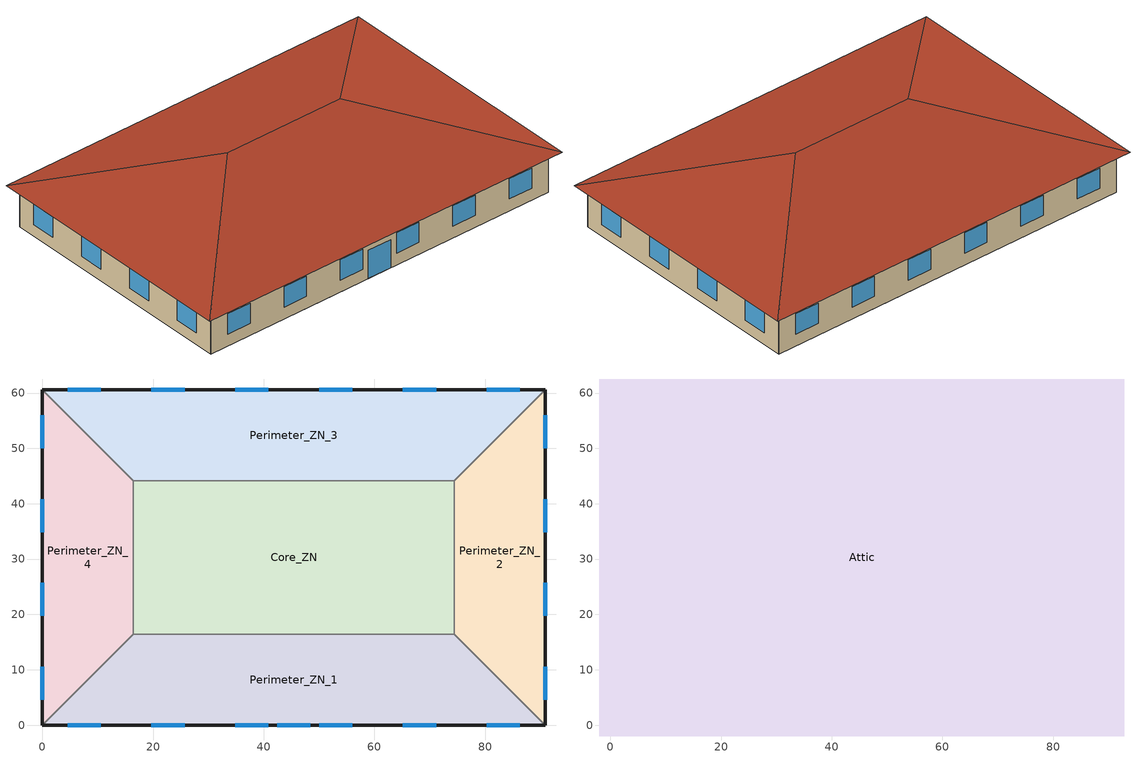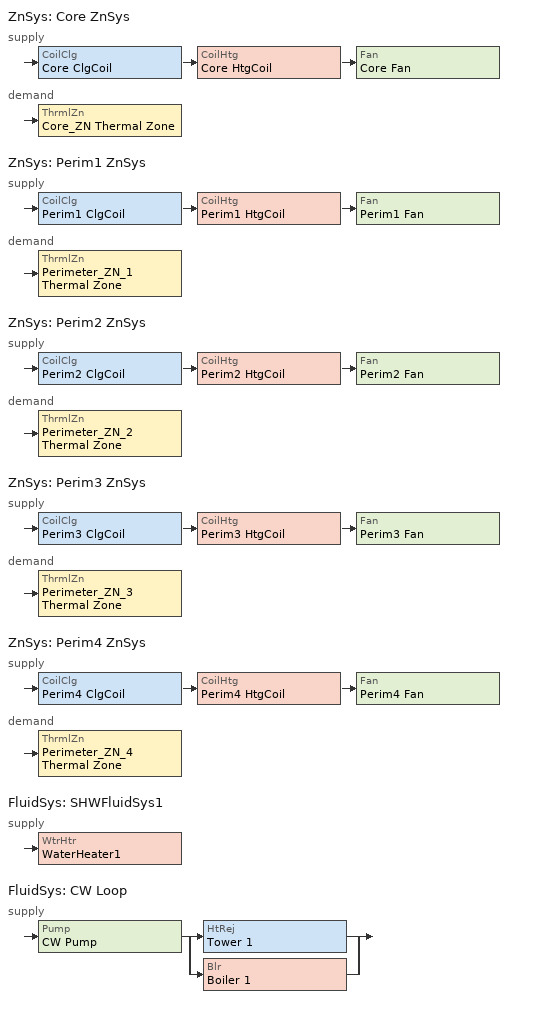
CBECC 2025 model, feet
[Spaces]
Perimeter_ZN_1
 floor ground (Base_CZ12-SlabOnOrBelowGradeF073): 74.44,16.4 90.85,0 0,0 16.4,16.4 z0
 wall outside (Base_CZ12-NonresMetalFrameWallU062): 0,0 90.85,0 z0:10.01
 wall to Perimeter_ZN_2 (NACM_Interior Wall): 90.85,0 74.44,16.4 z0:10.01
 wall to Core_ZN (NACM_Interior Wall): 74.44,16.4 16.4,16.4 z0:10.01
 wall to Perimeter_ZN_4 (NACM_Interior Wall): 16.4,16.4 0,0 z0:10.01
 window (Base_AllCZ_FixedWindowU36): 4.56,0 10.56,0 / 65.12,0 71.13,0 / 50,0 56,0 / 80.28,0 86.29,0 / 19.72,0 25.72,0 / 34.84,0 40.85,0 z2.95:7.95; 42.42,0 48.43,0 z0:7
Perimeter_ZN_2
 floor ground (Base_CZ12-SlabOnOrBelowGradeF073): 90.85,60.56 90.85,0 74.44,16.4 74.44,44.16 z0
 wall outside (Base_CZ12-NonresMetalFrameWallU062): 90.85,0 90.85,60.56 z0:10.01
 wall to Perimeter_ZN_3 (NACM_Interior Wall): 90.85,60.56 74.44,44.16 z0:10.01
 wall to Core_ZN (NACM_Interior Wall): 74.44,44.16 74.44,16.4 z0:10.01
 window (Base_AllCZ_FixedWindowU36): 90.85,34.84 90.85,40.85 / 90.85,50 90.85,56 / 90.85,19.72 90.85,25.72 / 90.85,4.56 90.85,10.56 z2.95:7.95
Core_ZN
 floor ground (Base_CZ12-SlabOnOrBelowGradeF073): 74.44,44.16 74.44,16.4 16.4,16.4 16.4,44.16 z0
 wall to Perimeter_ZN_3 (NACM_Interior Wall): 74.44,44.16 16.4,44.16 z0:10.01
 wall to Perimeter_ZN_4 (NACM_Interior Wall): 16.4,44.16 16.4,16.4 z0:10.01
Perimeter_ZN_3
 floor ground (Base_CZ12-SlabOnOrBelowGradeF073): 90.85,60.56 74.44,44.16 16.4,44.16 0,60.56 z0
 wall outside (Base_CZ12-NonresMetalFrameWallU062): 90.85,60.56 0,60.56 z0:10.01
 wall to Perimeter_ZN_4 (NACM_Interior Wall): 0,60.56 16.4,44.16 z0:10.01
 window (Base_AllCZ_FixedWindowU36): 25.72,60.56 19.72,60.56 / 71.13,60.56 65.12,60.56 / 86.29,60.56 80.28,60.56 / 10.56,60.56 4.56,60.56 / 56,60.56 50,60.56 / 40.85,60.56 34.84,60.56 z2.95:7.95
Perimeter_ZN_4
 floor ground (Base_CZ12-SlabOnOrBelowGradeF073): 0,60.56 16.4,44.16 16.4,16.4 0,0 z0
 wall outside (Base_CZ12-NonresMetalFrameWallU062): 0,60.56 0,0 z0:10.01
 window (Base_AllCZ_FixedWindowU36): 0,56 0,50 / 0,40.85 0,34.84 / 0,10.56 0,4.56 / 0,25.72 0,19.72 z2.95:7.95
Attic
 floor outside (Base_CZ12-NonresOtherFloorU071): 92.81,62.53 90.85,60.56 0,60.56 -1.97,62.53 z10.01; 92.81,62.53 92.81,-1.97 90.85,0 90.85,60.56 z10.01; -1.97,62.53 0,60.56 0,0 -1.97,-1.97 z10.01; 90.85,0 92.81,-1.97 -1.97,-1.97 0,0 z10.01
 floor to Core_ZN (NACM_Drop Ceiling): 74.44,44.16 74.44,16.4 16.4,16.4 16.4,44.16 z10.01
 floor to Perimeter_ZN_2 (NACM_Drop Ceiling): 90.85,60.56 90.85,0 74.44,16.4 74.44,44.16 z10.01
 floor to Perimeter_ZN_4 (NACM_Drop Ceiling): 0,60.56 16.4,44.16 16.4,16.4 0,0 z10.01
 floor to Perimeter_ZN_1 (NACM_Drop Ceiling): 74.44,16.4 90.85,0 0,0 16.4,16.4 z10.01
 floor to Perimeter_ZN_3 (NACM_Drop Ceiling): 90.85,60.56 74.44,44.16 16.4,44.16 0,60.56 z10.01
 roof outside (Base_CZ12-SteepNonresWoodFramingAndOtherRoofU039): 60.56,30.28,20.77 92.81,62.53,10.01 -1.97,62.53,10.01 30.28,30.28,20.77; 30.28,30.28,20.77 -1.97,62.53,10.01 -1.97,-1.97,10.01; 60.56,30.28,20.77 92.81,-1.97,10.01 92.81,62.53,10.01; 30.28,30.28,20.77 -1.97,-1.97,10.01 92.81,-1.97,10.01 60.56,30.28,20.77
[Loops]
ZnSys 'Core ZnSys'
 supply: CoilClg 'Core ClgCoil' > CoilHtg 'Core HtgCoil' > Fan 'Core Fan'
 demand: ThrmlZn 'Core_ZN Thermal Zone'
ZnSys 'Perim1 ZnSys'
 supply: CoilClg 'Perim1 ClgCoil' > CoilHtg 'Perim1 HtgCoil' > Fan 'Perim1 Fan'
 demand: ThrmlZn 'Perimeter_ZN_1 Thermal Zone'
ZnSys 'Perim2 ZnSys'
 supply: CoilClg 'Perim2 ClgCoil' > CoilHtg 'Perim2 HtgCoil' > Fan 'Perim2 Fan'
 demand: ThrmlZn 'Perimeter_ZN_2 Thermal Zone'
ZnSys 'Perim3 ZnSys'
 supply: CoilClg 'Perim3 ClgCoil' > CoilHtg 'Perim3 HtgCoil' > Fan 'Perim3 Fan'
 demand: ThrmlZn 'Perimeter_ZN_3 Thermal Zone'
ZnSys 'Perim4 ZnSys'
 supply: CoilClg 'Perim4 ClgCoil' > CoilHtg 'Perim4 HtgCoil' > Fan 'Perim4 Fan'
 demand: ThrmlZn 'Perimeter_ZN_4 Thermal Zone'
FluidSys 'SHWFluidSys1'
 supply: WtrHtr 'WaterHeater1'
FluidSys 'CW Loop'
 supply: Pump 'CW Pump' > split
  | HtRej 'Tower 1'
  | Blr 'Boiler 1'
[Proj]
OffSml-WSHP: ZipCode=95814; AutoHardSizeAirFlowPerTon=350; AirBarrier=Air barrier - not verified
[Bldg]
Small Office: FuncClassMthd=AreaCategoryMethod; TotStoryCnt=1; AboveGrdStoryCnt=1
[ConsAssm]
Base_CZ12-NonresMetalFrameWallU062: CompatibleSurfType=ExteriorWall; MatRef[1]=Stucco - 7/8 in.; MatRef[2]=Compliance Insulation R13.99; MatRef[3]=Air - Metal Wall Framing - 16 or 24 in. OC; MatRef[4]=Gypsum Board - 1/2 in.
Base_CZ12-SlabOnOrBelowGradeF073: CompatibleSurfType=UndergroundFloor; MatRef[1]=Concrete - 140 lb/ft3 - 6 in.; SlabType=UnheatedSlabOnGrade
Base_CZ12-SteepNonresWoodFramingAndOtherRoofU039: CompatibleSurfType=Roof; MatRef[1]=Metal Standing Seam - 1/16 in.; MatRef[2]=Compliance Insulation R24.86; CRRCInitialRefl=0.2; CRRCAgedRefl=0.2; CRRCInitialEmit=0.85; CRRCAgedEmit=0.85; CRRCProdID=XXXX-XXXX
Base_CZ12-NonresOtherFloorU071: CompatibleSurfType=ExteriorFloor; MatRef[1]=Compliance Insulation R9.83; MatRef[2]=Plywood - 5/8 in.; MatRef[3]=Carpet - 3/4 in.
NACM_Interior Wall: CompatibleSurfType=InteriorWall; MatRef[1]=NACM_Gypsum Board 5/8in; MatRef[2]=NACM_Gypsum Board 5/8in
NACM_Drop Ceiling: CompatibleSurfType=InteriorFloor; MatRef[1]=NACM_Acoustic Tile 3/4in
[Mat]
Name | CodeCat | CodeItem
Stucco - 7/8 in. | Plastering Materials | Stucco - 7/8 in.
Compliance Insulation R13.99 | Insulation Board | Compliance Insulation R13.99
Air - Metal Wall Framing - 16 or 24 in. OC | Air | Air - Metal Wall Framing - 16 or 24 in. OC
Gypsum Board - 1/2 in. | Bldg Board and Siding | Gypsum Board - 1/2 in.
Concrete - 140 lb/ft3 - 6 in. | Concrete | Concrete - 140 lb/ft3 - 6 in.
Metal Standing Seam - 1/16 in. | Roofing | Metal Standing Seam - 1/16 in.
Compliance Insulation R24.86 | Insulation Board | Compliance Insulation R24.86
Compliance Insulation R9.83 | Insulation Board | Compliance Insulation R9.83
Plywood - 5/8 in. | Bldg Board and Siding | Plywood - 5/8 in.
Carpet - 3/4 in. | Finish Materials | Carpet - 3/4 in.
NACM_Gypsum Board 5/8in | Bldg Board and Siding | Gypsum Board - 5/8 in.
NACM_Acoustic Tile 3/4in | Finish Materials | Acoustic Tile - 3/4 in.
[FenCons]
Base_AllCZ_FixedWindowU36: FenType=VerticalFenestration; FenProdType=FixedWindow; AssmContext=Manufactured; CertificationMthd=NFRCRated; SHGC=0.25; UFactor=0.36; VT=0.42
[Story]
Building Story 1
[Spc] Story=Building Story 1
Name | ThrmlZnRef | Vol | SpcFuncDefaultsRef | SpcFunc | PriSide100PctControlled | SecSide100PctControlled | SHWFluidSegRef | CommRfrgEPD | CondgType
Perimeter_ZN_1 | Perimeter_ZN_1 Thermal Zone | 12219.7 | Office Defaults | Office Area (>250 square feet) | 1 | 1 | SHWSupply1
Perimeter_ZN_2 | Perimeter_ZN_2 Thermal Zone | 7248.87 | Office Defaults | Office Area (>250 square feet) | 1 | 1 | SHWSupply1
Perimeter_ZN_3 | Perimeter_ZN_3 Thermal Zone | 12219.7 | Office Defaults | Office Area (>250 square feet) | 1 | 1 | SHWSupply1
Perimeter_ZN_4 | Perimeter_ZN_4 Thermal Zone | 7248.87 | Office Defaults | Office Area (>250 square feet) | 1 | 1 | SHWSupply1
Core_ZN | Core_ZN Thermal Zone | 16119.6 | Office Defaults | Office Area (>250 square feet) |  |  | SHWSupply1 | 0
Attic | Attic Thermal Zone | 28195.7 |  | Unoccupied-Exclude from Gross Floor Area |  |  |  |  | IndirectlyConditioned
[ThrmlZn]
Name | Type | PriAirCondgSysRef[1] | ClgTstatSchRef | HtgTstatSchRef
Core_ZN Thermal Zone | Conditioned | Core ZnSys | Office ClgSetPt | Office HtgSetPt
Perimeter_ZN_1 Thermal Zone | Conditioned | Perim1 ZnSys | Office ClgSetPt | Office HtgSetPt
Perimeter_ZN_2 Thermal Zone | Conditioned | Perim2 ZnSys | Office ClgSetPt | Office HtgSetPt
Perimeter_ZN_3 Thermal Zone | Conditioned | Perim3 ZnSys | Office ClgSetPt | Office HtgSetPt
Perimeter_ZN_4 Thermal Zone | Conditioned | Perim4 ZnSys | Office ClgSetPt | Office HtgSetPt
Attic Thermal Zone | Unconditioned
[ZnSys] Type=WSHP
Name | AirFlowPerSqFt
Core ZnSys | 0.75
Perim1 ZnSys; Perim2 ZnSys; Perim3 ZnSys; Perim4 ZnSys
[CoilClg] Type=DirectExpansion; FluidSegInRef=CW Supply; FluidSegOutRef=CW Return; CndsrType=WaterSource
Name | Sys | DXEER
Core ClgCoil | Core ZnSys
Perim1 ClgCoil | Perim1 ZnSys
Perim2 ClgCoil | Perim2 ZnSys
Perim3 ClgCoil | Perim3 ZnSys | 13
Perim4 ClgCoil | Perim4 ZnSys
[CoilHtg] Type=HeatPump; FluidSegInRef=CW Supply; FluidSegOutRef=CW Return; CndsrType=WaterSource
Name | Sys
Core HtgCoil | Core ZnSys
Perim1 HtgCoil | Perim1 ZnSys
Perim2 HtgCoil | Perim2 ZnSys
Perim3 HtgCoil | Perim3 ZnSys
Perim4 HtgCoil | Perim4 ZnSys
[Fan] CtrlMthd=ConstantVolume; ModelingMthd=StaticPressure; TotStaticPress=1.5
Name | Sys
Core Fan | Core ZnSys
Perim1 Fan | Perim1 ZnSys
Perim2 Fan | Perim2 ZnSys
Perim3 Fan | Perim3 ZnSys
Perim4 Fan | Perim4 ZnSys
[FluidSys]
Name | Type | CtrlType | TempCtrl
SHWFluidSys1 | ServiceHotWater
CW Loop | CondenserWater | DDC | FixedDualSetpoint
[WtrHtr]
WaterHeater1: Sys=SHWFluidSys1; FluidSegOutRef=SHWSupply1; FluidSegMakeupRef=SHWMakeup1; StorCap=14; EF=0.643; ThrmlEff=0.78; CapRtd=6655
[FluidSeg]
Name | Sys | Type | Src
SHWSupply1 | SHWFluidSys1 | PrimarySupply
SHWMakeup1 | SHWFluidSys1 | MakeupFluid | MunicipalWater
CW Supply | CW Loop | PrimarySupply
CW Return | CW Loop | PrimaryReturn
[SpcFuncDefaults]
Office Defaults: SpcFunc=Office Area (>250 square feet); OccSchRef=Office Occupancy; IntLtgRegSchRef=Office Lights; RecptSchRef=Office Receptacle; ProcElecSchRef=Office Receptacle; CommRfrgEqpSchRef=Office Receptacle; ElevSchRef=Office Elevator; ProcGasSchRef=Office Receptacle; HotWtrHtgSchRef=Office ServiceHotWater
[HtRej]
Tower 1: Sys=CW Loop; FluidSegInRef=CW Return; FluidSegOutRef=CW Supply
[Blr]
Boiler 1: Sys=CW Loop; Type=HotWater; FuelSrc=Gas; FluidSegInRef=CW Return; FluidSegOutRef=CW Supply
[Pump]
CW Pump: Sys=CW Loop; OperCtrl=OnDemand; SpdCtrl=VariableSpeed
[Sch]
Name | Type | EndMonth[1] | EndDay[1] | SchWeekRef[1]
Office Occupancy | Fraction | 12 | 31 | OfficeOccupancyWk
Office Receptacle | Fraction | 12 | 31 | OfficeReceptacleWk
Office ServiceHotWater | Fraction | 12 | 31 | OfficeServiceHotWaterWk
Office Elevator | Fraction |  |  | OfficeElevatorWk
Office Lights | Fraction | 12 | 31 | OfficeLightsWk
Office ClgSetPt | Temperature | 12 | 31 | OfficeClgSetPtWk
Office HtgSetPt | Temperature | 12 | 31 | OfficeHtgSetPtWk
[SchWeek]
Name | Type | SchDaySunRef | SchDayMonRef | SchDayTueRef | SchDayWedRef | SchDayThuRef | SchDayFriRef | SchDaySatRef | SchDayHolRef | SchDayClgDDRef | SchDayHtgDDRef | SchDayWDRef
OfficeOccupancyWk | Fraction | OfficeOccupancySun | OfficeOccupancyWD | OfficeOccupancyWD | OfficeOccupancyWD | OfficeOccupancyWD | OfficeOccupancyWD | OfficeOccupancySat | OfficeOccupancySun | OnDay | OffDay
OfficeReceptacleWk | Fraction | OfficeReceptacleSun | OfficeReceptacleWD | OfficeReceptacleWD | OfficeReceptacleWD | OfficeReceptacleWD | OfficeReceptacleWD | OfficeReceptacleSat | OfficeReceptacleSun | OnDay | OffDay
OfficeServiceHotWaterWk | Fraction | OfficeServiceHotWaterSun | OfficeServiceHotWaterWD | OfficeServiceHotWaterWD | OfficeServiceHotWaterWD | OfficeServiceHotWaterWD | OfficeServiceHotWaterWD | OfficeServiceHotWaterSat | OfficeServiceHotWaterSun | OnDay | OffDay
OfficeElevatorWk | Fraction | OfficeElevatorSun |  |  |  |  |  | OfficeElevatorSat |  |  |  | OfficeElevatorWD
OfficeLightsWk | Fraction | OfficeLightsSun | OfficeLightsWD | OfficeLightsWD | OfficeLightsWD | OfficeLightsWD | OfficeLightsWD | OfficeLightsSat | OfficeLightsSun | OnDay | OffDay
OfficeClgSetPtWk | Temperature | OfficeClgSetPtSun | OfficeClgSetPtWD | OfficeClgSetPtWD | OfficeClgSetPtWD | OfficeClgSetPtWD | OfficeClgSetPtWD | OfficeClgSetPtSat | OfficeClgSetPtSun | OfficeClgSetPtWD | OfficeClgSetPtWD
OfficeHtgSetPtWk | Temperature | OfficeHtgSetPtSun | OfficeHtgSetPtWD | OfficeHtgSetPtWD | OfficeHtgSetPtWD | OfficeHtgSetPtWD | OfficeHtgSetPtWD | OfficeHtgSetPtSat | OfficeHtgSetPtSun | OfficeHtgSetPtWD | OfficeHtgSetPtWD
[SchDay]
Name | Type | Hr
OfficeOccupancySun | Fraction | ( 0, 0, 0, 0, 0, 0, 0.05, 0.05, 0.05, 0.05, 0.05, 0.05, 0.05, 0.05, 0.05, 0.05, 0.05, 0.05, 0, 0, 0, 0, 0, 0 )
OfficeOccupancyWD | Fraction | ( 0, 0, 0, 0, 0, 0, 0.1, 0.2, 0.95, 0.95, 0.95, 0.95, 0.5, 0.95, 0.95, 0.95, 0.95, 0.3, 0.1, 0.1, 0.1, 0.1, 0.05, 0.05 )
OfficeOccupancySat | Fraction | ( 0, 0, 0, 0, 0, 0, 0.1, 0.1, 0.3, 0.3, 0.3, 0.3, 0.1, 0.1, 0.1, 0.1, 0.1, 0.05, 0.05, 0, 0, 0, 0, 0 )
OfficeReceptacleSun; OfficeLightsSun | Fraction | ( 0.05, 0.05, 0.05, 0.05, 0.05, 0.05, 0.05, 0.05, 0.05, 0.05, 0.05, 0.05, 0.05, 0.05, 0.05, 0.05, 0.05, 0.05, 0.05, 0.05, 0.05, 0.05, 0.05, 0.05 )
OfficeReceptacleWD | Fraction | ( 0.05, 0.05, 0.05, 0.05, 0.05, 0.1, 0.1, 0.3, 0.9, 0.9, 0.9, 0.9, 0.9, 0.9, 0.9, 0.9, 0.9, 0.5, 0.3, 0.3, 0.2, 0.2, 0.1, 0.05 )
OfficeReceptacleSat; OfficeLightsSat | Fraction | ( 0.05, 0.05, 0.05, 0.05, 0.05, 0.05, 0.1, 0.1, 0.3, 0.3, 0.3, 0.3, 0.15, 0.15, 0.15, 0.15, 0.15, 0.05, 0.05, 0.05, 0.05, 0.05, 0.05, 0.05 )
OfficeServiceHotWaterSun | Fraction | ( 0.04, 0.04, 0.04, 0.04, 0.04, 0.07, 0.04, 0.04, 0.04, 0.04, 0.04, 0.06, 0.06, 0.09, 0.06, 0.04, 0.04, 0.04, 0.04, 0.04, 0.04, 0.07, 0.04, 0.04 )
OfficeServiceHotWaterWD | Fraction | ( 0.05, 0.05, 0.05, 0.05, 0.05, 0.08, 0.07, 0.19, 0.35, 0.38, 0.39, 0.47, 0.57, 0.54, 0.34, 0.33, 0.44, 0.26, 0.21, 0.15, 0.17, 0.08, 0.05, 0.05 )
OfficeServiceHotWaterSat | Fraction | ( 0.05, 0.05, 0.05, 0.05, 0.05, 0.08, 0.07, 0.11, 0.15, 0.21, 0.19, 0.23, 0.2, 0.19, 0.15, 0.12, 0.14, 0.07, 0.07, 0.07, 0.07, 0.09, 0.05, 0.05 )
OfficeElevatorWD | Fraction | ( 0, 0, 0, 0, 0, 0, 0, 0.35, 0.69, 0.43, 0.37, 0.43, 0.58, 0.48, 0.37, 0.37, 0.46, 0.62, 0.2, 0.12, 0.04, 0.04, 0, 0 )
OfficeElevatorSat | Fraction | ( 0, 0, 0, 0, 0, 0, 0, 0.16, 0.14, 0.21, 0.18, 0.25, 0.21, 0.13, 0.08, 0.04, 0.05, 0.06, 0, 0, 0, 0, 0, 0 )
OfficeElevatorSun; OffDay | Fraction | ( 0, 0, 0, 0, 0, 0, 0, 0, 0, 0, 0, 0, 0, 0, 0, 0, 0, 0, 0, 0, 0, 0, 0, 0 )
OfficeLightsWD | Fraction | ( 0.05, 0.05, 0.05, 0.05, 0.05, 0.1, 0.1, 0.3, 0.65, 0.65, 0.65, 0.65, 0.65, 0.65, 0.65, 0.65, 0.65, 0.35, 0.3, 0.3, 0.2, 0.2, 0.1, 0.05 )
OnDay | Fraction | ( 1, 1, 1, 1, 1, 1, 1, 1, 1, 1, 1, 1, 1, 1, 1, 1, 1, 1, 1, 1, 1, 1, 1, 1 )
OfficeClgSetPtSun | Temperature | ( 85, 85, 85, 85, 85, 85, 85, 85, 85, 85, 85, 85, 85, 85, 85, 85, 85, 85, 85, 85, 85, 85, 85, 85 )
OfficeClgSetPtWD | Temperature | ( 85, 85, 85, 85, 85, 75, 75, 75, 75, 75, 75, 75, 75, 75, 75, 75, 75, 75, 75, 75, 75, 75, 75, 75 )
OfficeClgSetPtSat | Temperature | ( 85, 85, 85, 85, 85, 75, 75, 75, 75, 75, 75, 75, 75, 75, 75, 75, 75, 75, 75, 85, 85, 85, 85, 85 )
OfficeHtgSetPtSun | Temperature | ( 60, 60, 60, 60, 60, 60, 60, 60, 60, 60, 60, 60, 60, 60, 60, 60, 60, 60, 60, 60, 60, 60, 60, 60 )
OfficeHtgSetPtWD | Temperature | ( 60, 60, 60, 60, 60, 70, 70, 70, 70, 70, 70, 70, 70, 70, 70, 70, 70, 70, 70, 70, 70, 70, 70, 70 )
OfficeHtgSetPtSat | Temperature | ( 60, 60, 60, 60, 60, 70, 70, 70, 70, 70, 70, 70, 70, 70, 70, 70, 70, 70, 70, 60, 60, 60, 60, 60 )
